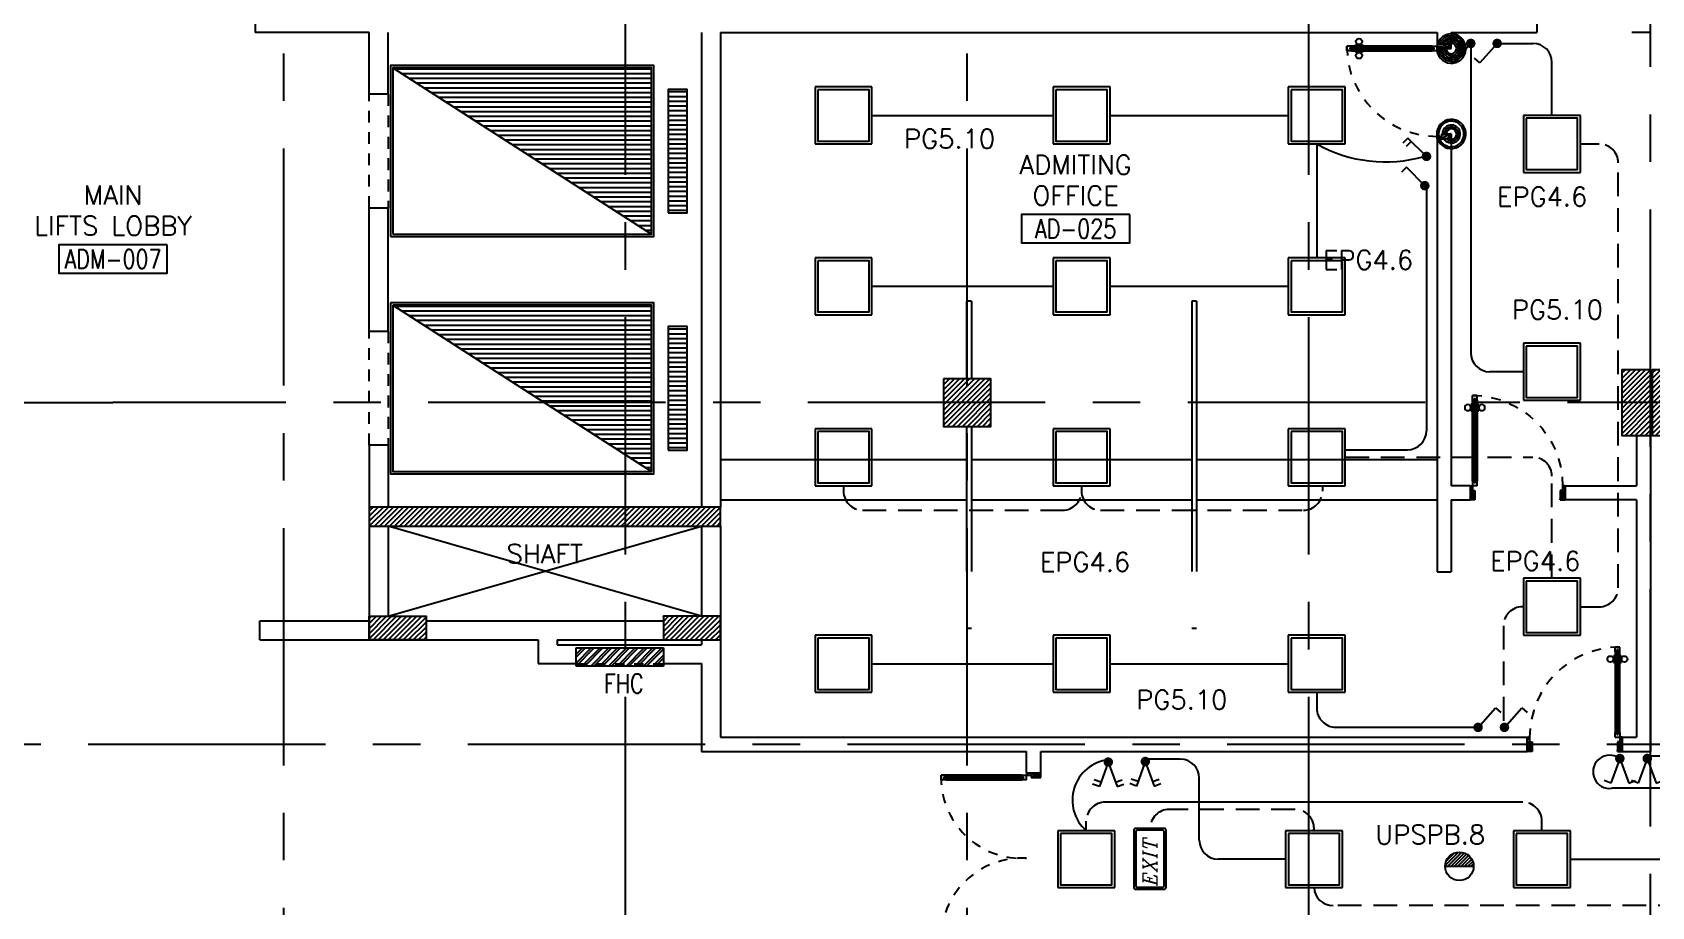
# Model space of a CAD drawing. Extents: x -0.4 to 93, y -13.2 to 77.1.
# Drawn here: x 21.58 to 38.64, y 22.04 to 31.25 of the extents above; entities that cross this region are included whole.
import ezdxf
from ezdxf.enums import TextEntityAlignment as Align

# ---------------------------------------------------------------- set-up
doc = ezdxf.new("R2010")
doc.units = 0
doc.header["$MEASUREMENT"] = 0
for name, pattern in [('CENTERX2', [4, 2.5, -0.5, 0.5, -0.5]), ('HIDDEN', [0.375, 0.25, -0.125]), ('HIDDEN2', [0.1875, 0.125, -0.0625])]:
    doc.linetypes.add(name, pattern=pattern)
doc.layers.get('0').update_dxf_attribs({"linetype": 'CONTINUOUS'})
for name, color, linetype in [('AXES', 11, 'CENTERX2'), ('COL', 11, 'CONTINUOUS'), ('DOOR', 11, 'CONTINUOUS'), ('E-CLINE', 2, 'CONTINUOUS'), ('E-HLINE', 2, 'HIDDEN'), ('E-LITE', 4, 'CONTINUOUS'), ('E-SWITCH', 4, 'CONTINUOUS'), ('E-TEXT', 4, 'CONTINUOUS'), ('E-TRXT', 4, 'CONTINUOUS'), ('EJ', 11, 'CONTINUOUS'), ('EL-LITE', 4, 'CONTINUOUS'), ('FHC', 11, 'CONTINUOUS'), ('HAT', 11, 'CONTINUOUS'), ('HIDDEN', 11, 'HIDDEN2'), ('LIFTS', 11, 'CONTINUOUS'), ('PART', 11, 'CONTINUOUS'), ('RM-BOX', 11, 'CONTINUOUS'), ('RM-NAME', 11, 'CONTINUOUS'), ('RM-NO', 11, 'CONTINUOUS'), ('SHAFT', 11, 'CONTINUOUS'), ('WALL', 11, 'CONTINUOUS')]:
    doc.layers.add(name, color=color, linetype=linetype)
doc.styles.add('ITALICC', font='italicc')
doc.styles.add('ROMANS', font='ROMANS.shx', dxfattribs={"width": 0.6})

# ---------------------------------------------------------------- blocks, each defined once
blk = doc.blocks.new('*X71')
at = {"color": 0}
for p, q in [((503899, 131750), (506612, 131750)), ((503977, 131700), (506612, 131700)), ((504055, 131650), (506612, 131650)), ((504132, 131600), (506612, 131600)), ((504210, 131550), (506612, 131550)), ((504288, 131500), (506612, 131500)), ((504366, 131450), (506612, 131450)), ((504444, 131400), (506612, 131400)), ((504522, 131350), (506612, 131350)), ((504600, 131300), (506612, 131300)), ((504677, 131250), (506612, 131250)), ((504755, 131200), (506612, 131200)), ((504833, 131150), (506612, 131150)), ((504911, 131100), (506612, 131100)), ((504989, 131050), (506612, 131050)), ((505067, 131000), (506612, 131000)), ((505145, 130950), (506612, 130950)), ((505222, 130900), (506612, 130900)), ((505300, 130850), (506612, 130850)), ((505378, 130800), (506612, 130800)), ((505456, 130750), (506612, 130750)), ((505534, 130700), (506612, 130700)), ((505612, 130650), (506612, 130650)), ((505690, 130600), (506612, 130600)), ((505767, 130550), (506612, 130550)), ((505845, 130500), (506612, 130500)), ((505923, 130450), (506612, 130450)), ((506001, 130400), (506612, 130400)), ((506079, 130350), (506612, 130350)), ((506157, 130300), (506612, 130300)), ((506235, 130250), (506612, 130250)), ((506312, 130200), (506612, 130200)), ((506390, 130150), (506612, 130150)), ((506468, 130100), (506612, 130100)), ((506546, 130050), (506612, 130050))]:
    blk.add_line(p, q, dxfattribs=at)
blk = doc.blocks.new('*X104')
at = {"color": 0}
for p, q in [((197839, 31209), (198041, 31411)), ((197839, 31262), (197988, 31411)), ((197839, 31315), (197935, 31411)), ((197839, 31368), (197882, 31411)), ((197894, 31211), (198094, 31411)), ((197947, 31211), (198147, 31411)), ((198000, 31211), (198200, 31411)), ((198053, 31211), (198253, 31411)), ((198106, 31211), (198306, 31411)), ((198159, 31211), (198359, 31411)), ((198212, 31211), (198412, 31411)), ((198265, 31211), (198465, 31411)), ((198318, 31211), (198518, 31411)), ((198371, 31211), (198571, 31411)), ((198424, 31211), (198624, 31411)), ((198477, 31211), (198677, 31411)), ((198530, 31211), (198730, 31411)), ((198583, 31211), (198783, 31411)), ((198636, 31211), (198836, 31411)), ((198689, 31211), (198889, 31411)), ((198742, 31211), (198942, 31411)), ((198795, 31211), (198995, 31411)), ((198848, 31211), (199048, 31411)), ((198901, 31211), (199101, 31411)), ((198954, 31211), (199154, 31411)), ((199007, 31211), (199207, 31411)), ((199060, 31211), (199260, 31411)), ((199114, 31211), (199314, 31411)), ((199167, 31211), (199367, 31411)), ((199220, 31211), (199420, 31411)), ((199273, 31211), (199473, 31411)), ((199326, 31211), (199526, 31411)), ((199379, 31211), (199579, 31411)), ((199432, 31211), (199632, 31411)), ((199485, 31211), (199685, 31411)), ((199538, 31211), (199738, 31411)), ((199591, 31211), (199791, 31411)), ((199644, 31211), (199844, 31411)), ((199697, 31211), (199897, 31411)), ((199750, 31211), (199950, 31411)), ((199803, 31211), (200003, 31411)), ((199856, 31211), (200056, 31411)), ((199909, 31211), (200109, 31411)), ((199962, 31211), (200162, 31411)), ((200015, 31211), (200215, 31411)), ((200068, 31211), (200268, 31411)), ((200121, 31211), (200321, 31411)), ((200174, 31211), (200374, 31411)), ((200227, 31211), (200427, 31411)), ((200280, 31211), (200480, 31411)), ((200333, 31211), (200533, 31411)), ((200386, 31211), (200586, 31411)), ((200439, 31211), (200639, 31411)), ((200492, 31211), (200692, 31411)), ((200545, 31211), (200745, 31411)), ((200598, 31211), (200798, 31411)), ((200651, 31211), (200851, 31411)), ((200704, 31211), (200904, 31411)), ((200758, 31211), (200958, 31411)), ((200811, 31211), (201011, 31411)), ((200864, 31211), (201064, 31411)), ((200917, 31211), (201117, 31411)), ((200970, 31211), (201170, 31411)), ((201023, 31211), (201223, 31411)), ((201076, 31211), (201276, 31411)), ((201129, 31211), (201329, 31411)), ((201182, 31211), (201382, 31411)), ((201235, 31211), (201435, 31411)), ((201288, 31211), (201488, 31411)), ((201341, 31211), (201539, 31409)), ((201394, 31211), (201539, 31356)), ((201447, 31211), (201539, 31303)), ((201500, 31211), (201539, 31250))]:
    blk.add_line(p, q, dxfattribs=at)
blk = doc.blocks.new('*X70')
at = {"color": 0}
for p, q in [((140176, 227700), (140376, 227700)), ((140176, 227650), (140376, 227650)), ((140176, 227600), (140376, 227600)), ((140176, 227550), (140376, 227550)), ((140176, 227500), (140376, 227500)), ((140176, 227450), (140376, 227450)), ((140176, 227400), (140376, 227400)), ((140176, 227350), (140376, 227350)), ((140176, 227300), (140376, 227300)), ((140176, 227250), (140376, 227250)), ((140176, 227200), (140376, 227200)), ((140176, 227150), (140376, 227150)), ((140176, 227100), (140376, 227100)), ((140176, 227050), (140376, 227050)), ((140176, 227000), (140376, 227000)), ((140176, 226950), (140376, 226950)), ((140176, 226900), (140376, 226900)), ((140176, 226850), (140376, 226850)), ((140176, 226800), (140376, 226800)), ((140176, 226750), (140376, 226750)), ((140176, 226700), (140376, 226700)), ((140176, 226650), (140376, 226650)), ((140176, 226600), (140376, 226600)), ((140176, 226550), (140376, 226550)), ((140176, 226500), (140376, 226500)), ((140176, 226450), (140376, 226450))]:
    blk.add_line(p, q, dxfattribs=at)
blk = doc.blocks.new('A$C272A55A0')
at = {"layer": 'DOOR', "color": 0, "linetype": 'ByBlock'}
for p, q in [((0, 900), (0, 1050)), ((50, 1050), (0, 1050)), ((50, 950), (50, 1050)), ((1750, 950), (1750, 1050)), ((1750, 1050), (1800, 1050)), ((1800, 1050), (1800, 900)), ((0, 900), (25, 900)), ((25, 950), (50, 950)), ((25, 900), (25, 950)), ((75, 900), (25, 900)), ((25, 850), (25, 900)), ((58, 870), (42, 870)), ((42, 870), (42, 850)), ((58, 850), (58, 870)), ((75, 900), (75, 850)), ((1725, 900), (1775, 900)), ((1725, 900), (1725, 850)), ((1742, 870), (1758, 870)), ((1742, 850), (1742, 870)), ((1775, 950), (1750, 950)), ((1758, 870), (1758, 850)), ((1775, 900), (1775, 950)), ((1800, 900), (1775, 900)), ((1775, 850), (1775, 900)), ((42, 850), (25, 850)), ((75, 850), (58, 850)), ((1725, 850), (1742, 850)), ((1758, 850), (1775, 850)), ((1725, 173), (1718, 173)), ((1718, 173), (1718, 83)), ((1775, 173), (1782, 173)), ((1782, 173), (1782, 83)), ((25, 50), (42, 50)), ((25, 50), (25, 0)), ((25, 0), (75, 0)), ((75, 0), (25, 0)), ((42, 50), (42, 30)), ((42, 30), (58, 30)), ((58, 50), (75, 50)), ((58, 50), (58, 30)), ((75, 50), (75, 0)), ((1718, 160), (1709, 160)), ((1709, 95), (1709, 160)), ((1718, 95), (1709, 95)), ((1718, 95), (1718, 160)), ((1725, 83), (1718, 83)), ((1742, 50), (1725, 50)), ((1725, 50), (1725, 0)), ((1775, 0), (1725, 0)), ((1725, 0), (1775, 0)), ((1742, 50), (1742, 30)), ((1758, 30), (1742, 30)), ((1775, 50), (1758, 50)), ((1758, 50), (1758, 30)), ((1775, 83), (1782, 83)), ((1775, 50), (1775, 0)), ((1782, 160), (1791, 160)), ((1782, 95), (1782, 160)), ((1782, 95), (1791, 95)), ((1791, 95), (1791, 160))]:
    blk.add_line(p, q, dxfattribs=at)
at = {"layer": 'DOOR', "color": 9, "linetype": 'ByBlock'}
for p, q in [((50, 1050), (0, 1010)), ((50, 1050), (0, 937)), ((50, 1050), (37, 950)), ((1750, 1050), (1800, 1010)), ((1750, 1050), (1800, 937)), ((1750, 1050), (1763, 950))]:
    blk.add_line(p, q, dxfattribs=at)
at = {"layer": 'DOOR', "linetype": 'ByBlock'}
for p, q in [((25, 850), (25, 50)), ((42, 850), (42, 50)), ((58, 850), (58, 50)), ((75, 50), (75, 850)), ((1725, 50), (1725, 850)), ((1742, 850), (1742, 50)), ((1758, 850), (1758, 50)), ((1775, 850), (1775, 50))]:
    blk.add_line(p, q, dxfattribs=at)
at = {"layer": 'DOOR', "color": 0, "linetype": 'ByBlock'}
for centre in [(1676, 128), (1824, 128)]:
    blk.add_circle(centre, 32.4, dxfattribs=at)
at = {"layer": 'DOOR', "color": 9, "linetype": 'ByBlock'}
for centre, radius, start, end in [((50, 1050), 54.4, 203.2074, 270), ((50, 1050), 34.4, 180, 270), ((50, 1050), 14.4, 180, 270), ((1750, 1050), 14.4, 270, 0), ((1750, 1050), 34.4, 270, 0), ((1750, 1050), 54.4, 270, 336.7926), ((50, 1050), 74.4, 227.7764, 270), ((50, 1050), 94.4, 238.0182, 270), ((50, 1050), 114, 244.0838, 257.3774), ((50, 1050), 134, 248.1598, 259.28), ((50, 1050), 154, 251.1053, 256.2858), ((1750, 1050), 74.4, 270, 312.2236), ((1750, 1050), 94.4, 270, 301.9818), ((1750, 1050), 114, 282.6226, 295.9162), ((1750, 1050), 134, 280.72, 291.8402), ((1750, 1050), 154, 283.7142, 288.8947)]:
    blk.add_arc(centre, radius, start, end, dxfattribs=at)
at = {"layer": 'DOOR', "linetype": 'HIDDEN', "ltscale": 0.5}
for centre, start, end in [((50, 851), 268.3174, 3.2965), ((1750, 851), 176.7035, 271.6826)]:
    blk.add_arc(centre, 851, start, end, dxfattribs=at)
at = {"layer": 'WALL', "linetype": 'ByBlock'}
blk.add_line((1800, 900), (1800, 1050), dxfattribs=at)
blk = doc.blocks.new('RM2')
at = {"layer": 'RM-NAME', "style": 'ROMANS'}
blk.add_text('SHAFT', height=200, dxfattribs=at).set_placement((0, 0), align=Align.MIDDLE)
blk = doc.blocks.new('COL50')
at = {"layer": 'COL'}
blk.add_lwpolyline([(-250, 250), (-250, -250), (250, -250), (250, 250)], close=True, dxfattribs=at)
blk = doc.blocks.new('*X103')
at = {"color": 0}
for p, q in [((203889, 32274), (204376, 32761)), ((203889, 32327), (204323, 32761)), ((203889, 32380), (204270, 32761)), ((203889, 32433), (204217, 32761)), ((203889, 32486), (204164, 32761)), ((203889, 32539), (204111, 32761)), ((203889, 32592), (204058, 32761)), ((203889, 32645), (204005, 32761)), ((203889, 32698), (203952, 32761)), ((203889, 32751), (203899, 32761)), ((203929, 32261), (204389, 32721)), ((203982, 32261), (204389, 32668)), ((204035, 32261), (204389, 32615)), ((204088, 32261), (204389, 32562)), ((204141, 32261), (204389, 32509)), ((204194, 32261), (204389, 32456)), ((204247, 32261), (204389, 32403)), ((204300, 32261), (204389, 32349)), ((204353, 32261), (204389, 32296))]:
    blk.add_line(p, q, dxfattribs=at)
blk = doc.blocks.new('RM1')
at = {"layer": 'RM-BOX'}
blk.add_lwpolyline([(570, -200), (-570, -200), (-570, -500), (570, -500)], close=True, dxfattribs=at)
at = {"layer": 'RM-NAME', "style": 'ROMANS'}
for tag, p in [('ROOMNAME1', (0, 324)), ('ROOMNAME2', (0, 0))]:
    blk.add_attdef(tag, text='', height=200, dxfattribs=at).set_placement(p, align=Align.MIDDLE)
at = {"layer": 'RM-NO', "style": 'ROMANS', "width": 0.8}
blk.add_attdef('ROOMNO', text='', height=200, dxfattribs=at).set_placement((0, -350), align=Align.MIDDLE)
blk = doc.blocks.new('C11')
at = {"layer": 'HAT'}
h = blk.add_hatch(dxfattribs=at)
h.set_pattern_fill('ANSI31', color=256, scale=300, style=0)
h.set_pattern_definition([(45, (-383765.23, -62181), (-26.5165043, 26.5165043), [])])
h.paths.add_polyline_path([(-20, 350), (-20, 700), (-320, 700), (-320, 350)])
h.paths.add_polyline_path([(-320, 0), (-20, 0), (-20, 350), (-320, 350)])
h = blk.add_hatch(dxfattribs=at)
h.set_pattern_fill('ANSI31', color=256, scale=300, style=0)
h.set_pattern_definition([(45, (-383445.23, -62181), (-26.5165043, 26.5165043), [])])
h.paths.add_polyline_path([(300, 350), (300, 700), (0, 700), (0, 350)])
h.paths.add_polyline_path([(0, 0), (300, 0), (300, 350), (0, 350)])
at = {"layer": 'COL'}
for points in [[(-20, 700), (-20, 0), (-320, 0), (-320, 700)], [(300, 700), (300, 0), (0, 0), (0, 700)]]:
    blk.add_lwpolyline(points, close=True, dxfattribs=at)
blk = doc.blocks.new('DOOR1000')
at = {"layer": 'DOOR', "color": 7, "linetype": 'ByBlock'}
for p, q in [((-150, 0), (0, 0)), ((-150, 0), (-150, -25)), ((0, -50), (-114, 0)), ((0, -50), (-40, 0)), ((0, -50), (0, 0)), ((-1100, -25), (-1100, -75)), ((-1100, -75), (-1100, -25)), ((-1050, -25), (-1100, -25)), ((-1050, -75), (-1100, -75)), ((-1070, -42), (-1070, -58)), ((-1050, -42), (-1070, -42)), ((-1050, -58), (-1070, -58)), ((-1050, -25), (-1050, -42)), ((-1050, -58), (-1050, -75)), ((-1018, -25), (-1018, -18)), ((-928, -18), (-1018, -18)), ((-1018, -75), (-1018, -82)), ((-928, -82), (-1018, -82)), ((-1005, -18), (-1005, -9)), ((-1005, -9), (-940, -9)), ((-1005, -18), (-940, -18)), ((-1005, -82), (-1005, -91)), ((-1005, -82), (-940, -82)), ((-1005, -91), (-940, -91)), ((-940, -18), (-940, -9)), ((-940, -82), (-940, -91)), ((-928, -25), (-928, -18)), ((-928, -75), (-928, -82)), ((-200, -25), (-150, -25)), ((-200, -42), (-200, -25)), ((-180, -42), (-200, -42)), ((-200, -58), (-180, -58)), ((-200, -75), (-200, -58)), ((-150, -75), (-200, -75)), ((-180, -58), (-180, -42)), ((-150, -25), (-100, -25)), ((-150, -75), (-150, -25)), ((-100, -25), (-100, -50)), ((0, -50), (-100, -37)), ((-100, -50), (0, -50)), ((-150, -975), (-100, -975)), ((-150, -1000), (-150, -975)), ((-150, -1000), (0, -1000)), ((0, -1000), (-150, -1000)), ((0, -950), (-114, -1000)), ((-100, -975), (-100, -950)), ((0, -950), (-100, -963)), ((-100, -950), (0, -950)), ((0, -950), (-40, -1000)), ((0, -950), (0, -1000))]:
    blk.add_line(p, q, dxfattribs=at)
at = {"layer": 'DOOR', "linetype": 'ByBlock'}
for p, q in [((-200, -25), (-1050, -25)), ((-200, -42), (-1050, -42)), ((-200, -58), (-1050, -58)), ((-1050, -75), (-200, -75))]:
    blk.add_line(p, q, dxfattribs=at)
at = {"layer": 'DOOR', "color": 7, "linetype": 'ByBlock'}
for centre in [(-973, 24), (-973, -124)]:
    blk.add_circle(centre, 32.4, dxfattribs=at)
for centre, radius, start, end in [((0, -50), 154, 161.1053, 166.2858), ((0, -50), 94.4, 148.0182, 180), ((0, -50), 134, 158.1598, 169.28), ((0, -50), 114, 154.0838, 167.3774), ((0, -50), 74.4, 137.7764, 180), ((0, -50), 54.4, 113.2074, 180), ((0, -50), 34.4, 90, 180), ((0, -50), 14.4, 90, 180), ((0, -950), 154, 193.7142, 198.8947), ((0, -950), 134, 190.72, 201.8402), ((0, -950), 94.4, 180, 211.9818), ((0, -950), 74.4, 180, 222.2236), ((0, -950), 54.4, 180, 246.7926), ((0, -950), 34.4, 180, 270), ((0, -950), 14.4, 180, 270)]:
    blk.add_arc(centre, radius, start, end, dxfattribs=at)
at = {"layer": 'DOOR', "linetype": 'HIDDEN', "ltscale": 0.5}
blk.add_arc((-150, -25), 950, 180, 270, dxfattribs=at)
blk = doc.blocks.new('EXIT')
at = {"layer": 'E-LITE', "color": 4}
for p, q in [((-0.32, 0.15), (-0.32, -0.15)), ((0.3, 0.17), (-0.3, 0.17)), ((0.32, -0.15), (0.32, 0.15)), ((-0.3, -0.17), (0.3, -0.17))]:
    blk.add_line(p, q, dxfattribs=at)
at = {"layer": 'E-LITE', "color": 8}
for p, q in [((-0.3, 0.13), (-0.3, -0.13)), ((0.28, 0.15), (-0.28, 0.15)), ((0.3, -0.13), (0.3, 0.13)), ((-0.28, -0.15), (0.28, -0.15))]:
    blk.add_line(p, q, dxfattribs=at)
at = {"layer": 'E-LITE', "color": 4}
for centre, start, end in [((-0.3, 0.15), 90, 180), ((0.3, 0.15), 360, 90), ((-0.3, -0.15), 180, 270), ((0.3, -0.15), 270, 0)]:
    blk.add_arc(centre, 0.02, start, end, dxfattribs=at)
at = {"layer": 'E-LITE', "color": 8}
for centre, start, end in [((-0.28, 0.13), 90, 180), ((0.28, 0.13), 0, 90), ((-0.28, -0.13), 180, 270), ((0.28, -0.13), 270, 0)]:
    blk.add_arc(centre, 0.02, start, end, dxfattribs=at)
at = {"layer": 'E-LITE', "color": 5, "style": 'ITALICC'}
blk.add_text('EXIT', height=0.15, dxfattribs=at).set_placement((-0.284, -0.078))
blk = doc.blocks.new('L42')
at = {"layer": 'E-LITE'}
for p, q in [((0.3, 0.3), (-0.3, 0.3)), ((-0.3, 0.3), (-0.3, -0.3)), ((0.3, -0.3), (0.3, 0.3)), ((-0.3, -0.3), (0.3, -0.3))]:
    blk.add_line(p, q, dxfattribs=at)
at = {"layer": 'E-LITE', "color": 8}
blk.add_lwpolyline([(-0.27, 0.27), (-0.27, -0.27), (0.27, -0.27), (0.27, 0.27)], close=True, dxfattribs=at)
blk = doc.blocks.new('2G2W')
for p, q in [((0, 0), (0.517, 0.188)), ((0, 0), (0.517, -0.188)), ((0.423, 0.154), (0.372, 0.295)), ((0.517, 0.188), (0.466, 0.329)), ((0.423, -0.154), (0.372, -0.295)), ((0.517, -0.188), (0.466, -0.329))]:
    blk.add_line(p, q)
at = {"const_width": 0.1}
blk.add_lwpolyline([(-0.05, 0, 1), (0.05, 0, 1)], format="xyb", close=True, dxfattribs=at)
blk = doc.blocks.new('1G2W')
for p, q in [((0, 0), (0.517, 0.188)), ((0, 0), (0.517, -0.188)), ((0.517, 0.188), (0.466, 0.329)), ((0.517, -0.188), (0.466, -0.329))]:
    blk.add_line(p, q)
at = {"const_width": 0.1}
blk.add_lwpolyline([(-0.05, 0, 1), (0.05, 0, 1)], format="xyb", close=True, dxfattribs=at)
blk = doc.blocks.new('1G1W')
for p, q in [((0, 0), (0.55, 0)), ((0.55, 0), (0.55, -0.15))]:
    blk.add_line(p, q)
at = {"const_width": 0.1}
blk.add_lwpolyline([(-0.05, 0, 1), (0.05, 0, 1)], format="xyb", close=True, dxfattribs=at)
blk = doc.blocks.new('2G1W')
for p, q in [((0, 0), (0.55, 0)), ((0.45, 0), (0.45, -0.15)), ((0.55, 0), (0.55, -0.15))]:
    blk.add_line(p, q)
at = {"const_width": 0.1}
blk.add_lwpolyline([(-0.05, 0, 1), (0.05, 0, 1)], format="xyb", close=True, dxfattribs=at)
blk = doc.blocks.new('EL')
at = {"layer": 'EL-LITE'}
h = blk.add_hatch(dxfattribs=at)
h.set_pattern_fill('ANSI31', color=4, scale=0.2, style=0)
h.set_pattern_definition([(45, (587.071197, 567.777136), (-0.0176776695, 0.0176776695), [])])
h.paths.add_polyline_path([(0.15, 0, 1), (-0.15, 0)])
at = {"layer": 'EL-LITE', "color": 4}
blk.add_line((-0.15, 0), (0.15, 0), dxfattribs=at)
blk.add_circle((0, 0), 0.15, dxfattribs=at)

msp = doc.modelspace()

# ---------------------------------------------------------------- hatches: boundary and pattern name
at = {"layer": 'FHC', "linetype": 'ByBlock', "ltscale": 0.3}
h = msp.add_hatch(dxfattribs=at)
h.set_pattern_fill('ANSI32', color=11, scale=175, style=0)
h.set_pattern_definition([(44.999998, (-204.88665, -6.476005), (-0.046403885, 0.046403882), []), (44.999998, (-204.85571, -6.476005), (-0.046403885, 0.046403882), [])])
h.paths.add_polyline_path([(28.2295, 24.575), (28.2295, 24.765), (27.3095, 24.765), (27.3095, 24.575)])
h.paths.add_polyline_path([(27.0969, 24.1539), (27.0969, 24.5747), (27.3594, 24.5747), (27.3594, 24.1539)], flags=9)
at = {"layer": 'HAT'}
h = msp.add_hatch(dxfattribs=at)
h.set_pattern_fill('ANSI31', color=256, scale=0.3, style=0)
h.set_pattern_definition([(45, (-387.155687, -5.161), (-0.0265165043, 0.0265165043), [])])
h.paths.add_polyline_path([(25.7295, 25.0986), (25.1295, 25.0986), (25.1295, 24.85), (25.7295, 24.85)])
h.paths.add_polyline_path([(28.8295, 25.0986), (28.2295, 25.0986), (28.2295, 24.85), (28.8295, 24.85)])

# ---------------------------------------------------------------- linework, layer by layer
at = {"layer": 'AXES'}
for p, q in [((24.2295, -12.4715), (24.2295, 76.4248)), ((31.4295, -12.4715), (31.4295, 76.4248)), ((38.6295, -1.1143), (38.6295, 76.0748)), ((27.8295, 5.75), (27.8295, 64.57)), ((35.0295, 5.75), (35.0295, 64.57)), ((0.35, 27.35), (22.4295, 27.35)), ((92.2523, 27.35), (22.4295, 27.35)), ((80.6695, 23.75), (6.2095, 23.75))]:
    msp.add_line(p, q, dxfattribs=at)
at = {"layer": 'COL', "color": 2, "linetype": 'ByBlock'}
for p, q in [((25.1295, 25.1014), (25.1295, 24.85)), ((28.8295, 25.1014), (28.8295, 24.85))]:
    msp.add_line(p, q, dxfattribs=at)
at = {"layer": 'COL'}
msp.add_lwpolyline([(25.1295, 26.25), (25.1295, 26.05), (28.8295, 26.05), (28.8295, 26.25)], close=True, dxfattribs=at)
at = {"layer": 'COL', "color": 2, "linetype": 'ByBlock'}
for points in [[(25.1295, 25.1), (25.7295, 25.1), (25.7295, 24.85), (25.1295, 24.85)], [(28.8295, 25.1), (28.2295, 25.1), (28.2295, 24.85), (28.8295, 24.85)]]:
    msp.add_lwpolyline(points, close=True, dxfattribs=at)
at = {"layer": 'E-CLINE', "color": 4}
for p, q in [((36.7346, 31.1337), (36.7346, 27.875)), ((37.0126, 31.1337), (37.3895, 31.1337)), ((37.5895, 30.375), (37.5895, 30.9337)), ((30.4266, 30.375), (32.3344, 30.375)), ((32.9344, 30.375), (34.8124, 30.375)), ((35.1124, 30.075), (35.1124, 28.875)), ((36.268, 29.6526), (36.2677, 27.0532)), ((30.4266, 28.575), (32.3344, 28.575)), ((32.9344, 28.575), (34.8124, 28.575)), ((37.2895, 27.675), (36.9346, 27.675)), ((35.4124, 26.8532), (36.0677, 26.8532)), ((30.4266, 24.5991), (32.3344, 24.5991)), ((32.9344, 24.5991), (34.8124, 24.5991)), ((35.1124, 24.2991), (35.1124, 24.1308)), ((35.3124, 23.9308), (36.8128, 23.9308)), ((33.6745, 23.594), (33.3061, 23.594)), ((39.6469, 23.6261), (38.5695, 23.6261)), ((38.6495, 23.6261), (38.6295, 23.6261)), ((33.8745, 22.7404), (33.8745, 23.394)), ((43.0111, 23.2869), (38.2174, 23.2869)), ((37.2833, 23.1411), (32.8833, 23.1411)), ((34.7833, 22.5404), (34.0745, 22.5404)), ((37.7833, 22.5404), (39.1761, 22.5404))]:
    msp.add_line(p, q, dxfattribs=at)
at = {"layer": 'E-CLINE'}
for p, q in [((30.1266, 26.475), (30.1266, 26.4164)), ((35.1723, 26.475), (35.1723, 26.4164))]:
    msp.add_line(p, q, dxfattribs=at)
at = {"layer": 'E-CLINE', "color": 4}
for centre, radius, start, end in [((37.3895, 30.9337), 0.2, 0, 90), ((35.8354, 31.3617), 1.476, 240.66672, 286.03323), ((36.9346, 27.875), 0.2, 180, 270), ((36.0677, 27.0532), 0.2, 270, 0), ((35.3124, 24.1308), 0.2, 180, 270.00002), ((32.9659, 23.1626), 0.4285, 96.73935, 228.75386), ((33.6745, 23.394), 0.2, 0.00003, 90), ((38.1973, 23.4606), 0.1749, 64.68779, 276.60341), ((34.0745, 22.7404), 0.2, 180.00003, 270), ((35.2833, 22.2518), 0.2, 183.28304, 270)]:
    msp.add_arc(centre, radius, start, end, dxfattribs=at)
at = {"layer": 'E-HLINE', "color": 4}
for p, q in [((37.8895, 30.075), (38.0879, 30.075)), ((38.2879, 25.3991), (38.2879, 29.875)), ((35.4124, 26.775), (37.3895, 26.775)), ((32.6344, 26.475), (32.6344, 26.4164)), ((37.5895, 25.4991), (37.5895, 26.575)), ((30.3266, 26.2164), (32.4344, 26.2164)), ((32.8344, 26.2164), (34.9723, 26.2164)), ((37.2895, 25.1991), (37.2784, 25.1991)), ((37.8895, 25.1991), (38.0879, 25.1991)), ((37.0784, 24.9991), (37.0784, 23.9308)), ((34.8833, 23.0645), (33.5565, 23.0645)), ((32.6833, 22.8404), (32.6833, 22.9411)), ((37.4833, 22.8404), (37.4833, 22.9411)), ((43.4589, 22.0518), (35.2833, 22.0518))]:
    msp.add_line(p, q, dxfattribs=at)
for centre, start, end in [((38.0879, 29.875), 0, 90), ((37.3895, 26.575), 0, 90), ((30.3266, 26.4164), 180, 270), ((32.4344, 26.4164), 270, 0), ((32.8344, 26.4164), 180, 270), ((34.9723, 26.4164), 270, 0), ((38.0879, 25.3991), 270, 0), ((37.2784, 24.9991), 90, 179.99999), ((32.8833, 22.9411), 90, 180), ((33.5565, 22.8645), 90, 180), ((34.8833, 22.8645), 353.06056, 90), ((37.2833, 22.9411), 0, 90)]:
    msp.add_arc(centre, 0.2, start, end, dxfattribs=at)
at = {"layer": 'FHC', "linetype": 'ByBlock', "ltscale": 0.3}
for p, q in [((27.3095, 24.765), (28.2295, 24.765)), ((27.3095, 24.575), (27.3095, 24.765)), ((28.2295, 24.765), (28.2295, 24.575)), ((28.2295, 24.575), (27.3095, 24.575))]:
    msp.add_line(p, q, dxfattribs=at)
at = {"layer": 'FHC', "color": 250, "linetype": 'HIDDEN', "ltscale": 0.25}
msp.add_line((27.3197, 24.5984), (28.2217, 24.5984), dxfattribs=at)
at = {"layer": 'HIDDEN'}
for p, q in [((25.1295, 29.4), (25.1295, 30.6)), ((25.3295, 30.6), (25.3295, 29.4)), ((25.1295, 26.9), (25.1295, 28.1)), ((25.3295, 28.1), (25.3295, 26.9))]:
    msp.add_line(p, q, dxfattribs=at)
at = {"layer": 'LIFTS'}
for p, q in [((25.3795, 30.875), (28.1045, 29.125)), ((25.3795, 28.375), (28.1045, 26.625))]:
    msp.add_line(p, q, dxfattribs=at)
for points in [[(25.3545, 29.1), (28.1295, 29.1), (28.1295, 30.9), (25.3545, 30.9)], [(25.3795, 29.125), (28.1045, 29.125), (28.1045, 30.875), (25.3795, 30.875)], [(28.2795, 29.35), (28.4795, 29.35), (28.4795, 30.65), (28.2795, 30.65)], [(25.3545, 28.4), (25.3545, 26.6), (28.1295, 26.6), (28.1295, 28.4)], [(25.3795, 28.375), (25.3795, 26.625), (28.1045, 26.625), (28.1045, 28.375)], [(28.2795, 26.85), (28.4795, 26.85), (28.4795, 28.15), (28.2795, 28.15)]]:
    msp.add_lwpolyline(points, close=True, dxfattribs=at)
at = {"layer": 'PART'}
for p, q in [((31.4237, 28.4193), (31.4237, 27.6)), ((31.4737, 28.4193), (31.4237, 28.4193)), ((31.4737, 28.4193), (31.4737, 27.6)), ((33.7952, 28.4193), (33.7952, 25.5693)), ((33.8452, 28.4193), (33.7952, 28.4193)), ((33.8452, 28.4193), (33.8452, 25.5693)), ((31.4237, 27.1), (31.4237, 25.5693)), ((31.4737, 27.1), (31.4737, 25.5693)), ((28.8295, 26.75), (31.4237, 26.75)), ((31.4737, 26.75), (33.7952, 26.75)), ((33.8452, 26.75), (36.3795, 26.75)), ((28.8295, 26.325), (31.4237, 26.325)), ((31.4737, 26.325), (33.7952, 26.325)), ((33.8452, 26.325), (36.3795, 26.325)), ((31.4737, 24.9693), (31.4237, 24.9693)), ((33.8452, 24.9693), (33.7952, 24.9693))]:
    msp.add_line(p, q, dxfattribs=at)
at = {"layer": 'SHAFT'}
for p, q in [((28.6295, 25.1), (25.3295, 26.05)), ((25.3295, 25.1), (28.6295, 26.05))]:
    msp.add_line(p, q, dxfattribs=at)
at = {"layer": 'WALL'}
for p, q in [((23.9295, 31.6), (23.9295, 31.25)), ((37.4319, 31.4), (37.4319, 31.25)), ((25.1295, 31.25), (23.9295, 31.25)), ((25.1295, 30.6), (25.1295, 31.25)), ((25.3295, 30.6), (25.3295, 31.25)), ((28.6295, 31.25), (28.6295, 26.25)), ((28.8295, 31.25), (28.8295, 26.25)), ((28.8295, 31.25), (36.3795, 31.25)), ((36.3795, 31.25), (36.3795, 31.1296)), ((36.3795, 31.25), (36.3795, 31.1296)), ((36.5295, 31.25), (36.5295, 31.1296)), ((36.5295, 31.25), (37.4319, 31.25)), ((36.5295, 31.25), (36.5295, 31.1296)), ((38.6295, 31.25), (38.4319, 31.25)), ((36.3795, 31.1296), (36.5295, 31.1296)), ((25.3295, 30.6), (25.1295, 30.6)), ((36.3795, 30.1296), (36.5295, 30.1296)), ((36.3795, 30.1296), (36.3795, 25.569)), ((36.5295, 30.1296), (36.5295, 26.475)), ((25.3295, 29.4), (25.1295, 29.4)), ((25.1295, 28.1), (25.1295, 29.4)), ((25.3295, 28.1), (25.3295, 29.4)), ((25.3295, 28.1), (25.1295, 28.1)), ((38.4795, 27), (38.4795, 26.475)), ((38.6295, 27.1), (38.6295, 23.675)), ((25.3295, 26.9), (25.1295, 26.9)), ((25.1295, 26.9), (25.1295, 26.25)), ((25.3295, 26.9), (25.3295, 26.25)), ((36.7272, 26.475), (36.5295, 26.475)), ((36.7272, 26.475), (36.6272, 26.475)), ((36.7272, 26.475), (36.7272, 26.325)), ((37.7272, 26.475), (37.7272, 26.325)), ((37.7272, 26.475), (37.7272, 26.325)), ((37.7272, 26.475), (38.4795, 26.475)), ((37.7272, 26.475), (37.8273, 26.475)), ((36.5295, 26.325), (36.7272, 26.325)), ((36.5295, 26.325), (36.5295, 25.569)), ((38.4795, 26.325), (37.7272, 26.325)), ((38.4795, 26.325), (38.4795, 23.825)), ((25.1295, 26.05), (25.1295, 25.05)), ((25.3295, 26.05), (25.3295, 25.1)), ((28.6295, 26.05), (28.6295, 25.1)), ((28.8295, 26.05), (28.8295, 23.825)), ((36.3795, 25.569), (36.5295, 25.569)), ((28.8295, 25.325), (28.8295, 23.825)), ((23.9795, 24.85), (23.9795, 25.05)), ((23.9795, 25.05), (25.1295, 25.05)), ((23.9795, 25.05), (24.8295, 25.05)), ((23.9795, 24.85), (23.9795, 25.05)), ((25.7295, 25.05), (28.2295, 25.05)), ((23.9795, 24.85), (26.9095, 24.85)), ((26.9095, 24.85), (26.9095, 24.6)), ((27.1095, 24.85), (27.1095, 24.8)), ((27.1095, 24.85), (28.6295, 24.85)), ((27.1095, 24.8), (28.6295, 24.8)), ((28.6295, 24.85), (28.6295, 24.8)), ((26.9095, 24.6), (27.3095, 24.6)), ((28.2295, 24.6), (28.6295, 24.6)), ((28.6295, 24.6), (28.6295, 23.675)), ((28.8295, 23.825), (37.3296, 23.825)), ((37.3296, 23.825), (37.3296, 23.675)), ((37.3296, 23.825), (37.3296, 23.675)), ((38.3296, 23.675), (38.3296, 23.825)), ((38.3296, 23.825), (38.4795, 23.825)), ((38.3296, 23.825), (38.3296, 23.675)), ((38.3296, 23.825), (38.4296, 23.825)), ((28.6295, 23.675), (32.0545, 23.675)), ((32.0545, 23.45), (32.0545, 23.675)), ((32.2045, 23.675), (37.3296, 23.675)), ((32.2045, 23.45), (32.2045, 23.675)), ((38.3296, 23.675), (38.6295, 23.675)), ((32.0545, 23.45), (32.2045, 23.45))]:
    msp.add_line(p, q, dxfattribs=at)

# ---------------------------------------------------------------- block references
at = {"layer": 'COL', "xscale": 0.001000000047497451, "yscale": 0.0009999999892897904, "zscale": 0.001}
msp.add_blockref('COL50', (31.4295, 27.35), dxfattribs=at)
at = {"layer": 'DOOR', "xscale": 0.001000000047497451, "yscale": 0.0009999999892897904, "zscale": 0.001}
msp.add_blockref('DOOR1000', (36.5295, 31.1296), dxfattribs=at)
at = {"layer": 'DOOR', "yscale": 0.0009999999892897904, "zscale": 0.001}
for p, xscale, rotation in [((36.7272, 26.325), -0.0009999999892897904, 90), ((38.3296, 23.675), 0.0009999999892897904, 270)]:
    msp.add_blockref('DOOR1000', p, dxfattribs=dict(at, xscale=xscale, rotation=rotation))
at = {"layer": 'DOOR', "color": 0, "xscale": 0.0009999999892897904, "yscale": 0.0009999999892897904, "zscale": 0.001, "rotation": 270}
msp.add_blockref('A$C272A55A0', (31.1542, 23.45), dxfattribs=at)
at = {"layer": 'E-LITE', "color": 4}
for p in [(30.1266, 30.375), (32.6344, 30.375), (35.1124, 30.375), (37.5895, 30.075), (30.1266, 28.575), (32.6344, 28.575), (35.1124, 28.575), (37.5895, 27.675), (30.1266, 26.775), (32.6344, 26.775), (35.1124, 26.775), (37.5895, 25.1991), (30.1266, 24.5991), (32.6344, 24.5991), (35.1124, 24.5991), (32.6833, 22.5404), (35.0833, 22.5404), (37.4833, 22.5404)]:
    msp.add_blockref('L42', p, dxfattribs=at)
at = {"layer": 'E-LITE', "color": 4, "rotation": 90}
msp.add_blockref('EXIT', (33.3545, 22.5445), dxfattribs=at)
at = {"layer": 'E-LITE'}
msp.add_blockref('EL', (36.6149, 22.4651), dxfattribs=at)
at = {"layer": 'E-SWITCH', "color": 4, "yscale": 0.5, "zscale": 0.5}
for name, p, xscale, rotation in [('1G1W', (36.7346, 31.1337), 0.5, 228.3885513936644), ('1G1W', (37.0126, 31.1337), 0.5, 228.3885513936644), ('2G1W', (36.2681, 29.9437), -0.5, 315.8180341569202), ('1G1W', (36.2503, 29.635), -0.5, 314.7663806509983), ('1G1W', (36.8112, 23.929), 0.5, 48.38855139366441), ('1G1W', (37.0892, 23.929), 0.5, 48.38855139366441), ('2G2W', (32.9156, 23.5632), -0.5, 90), ('2G2W', (33.3061, 23.569), -0.5, 90), ('1G2W', (38.3048, 23.6008), 0.5, 270), ('1G2W', (38.5935, 23.6008), 0.5, 270)]:
    msp.add_blockref(name, p, dxfattribs=dict(at, xscale=xscale, rotation=rotation))
at = {"layer": 'EJ', "color": 2, "linetype": 'ByBlock', "xscale": 0.001000000047497451, "yscale": 0.0009999999892897904, "zscale": 0.001}
msp.add_blockref('C11', (38.6495, 27), dxfattribs=at)
at = {"layer": 'EJ', "xscale": 0.001000000047497451, "yscale": 0.0009999999892897904, "zscale": 0.001}
msp.add_blockref('RM2', (26.9795, 25.7569), dxfattribs=at)
at = {"layer": 'HAT', "xscale": 0.001000000047497451, "yscale": 0.0009999999892897904, "zscale": 0.001}
for p, values in [((32.5717, 29.5315), {'ROOMNO': 'AD-025', 'ROOMNAME2': 'OFFICE', 'ROOMNAME1': 'ADMITING'}), ((22.4312, 29.2125), {'ROOMNO': 'ADM-007', 'ROOMNAME2': 'LIFTS LOBBY', 'ROOMNAME1': 'MAIN'})]:
    msp.add_blockref('RM1', p, dxfattribs=at).add_auto_attribs(values)
for name in ['*X103', '*X104']:
    msp.add_blockref(name, (-172.709, -5.161), dxfattribs=at)
at = {"layer": 'LIFTS', "xscale": 0.001000000047497451, "yscale": 0.0009999999892897904, "zscale": 0.001}
for name, p in [('*X71', (-478.5074, -100.8827)), ('*X70', (-111.8969, -197.0738)), ('*X71', (-478.5074, -103.3827)), ('*X70', (-111.8969, -199.5738))]:
    msp.add_blockref(name, p, dxfattribs=at)

# ---------------------------------------------------------------- texts
at = {"layer": 'E-TEXT', "color": 4, "style": 'ROMANS'}
for s, p in [('PG5.10', (30.7641, 30.0288)), ('EPG4.6', (37.0109, 29.4202)), ('EPG4.6', (35.1766, 28.7536)), ('PG5.10', (37.1675, 28.229)), ('EPG4.6', (32.1953, 25.5703)), ('EPG4.6', (36.9381, 25.5812)), ('PG5.10', (33.2105, 24.1208))]:
    msp.add_text(s, height=0.2, dxfattribs=at).set_placement(p)
at = {"layer": 'E-TRXT', "color": 4, "style": 'ROMANS'}
msp.add_text('UPSPB.8', height=0.2, dxfattribs=at).set_placement((35.7286, 22.6996))
at = {"layer": 'FHC', "style": 'ROMANS', "width": 0.8}
msp.add_text('FHC', height=0.2, dxfattribs=at).set_placement((27.6031, 24.2908))

doc.saveas('drawing.dxf')
